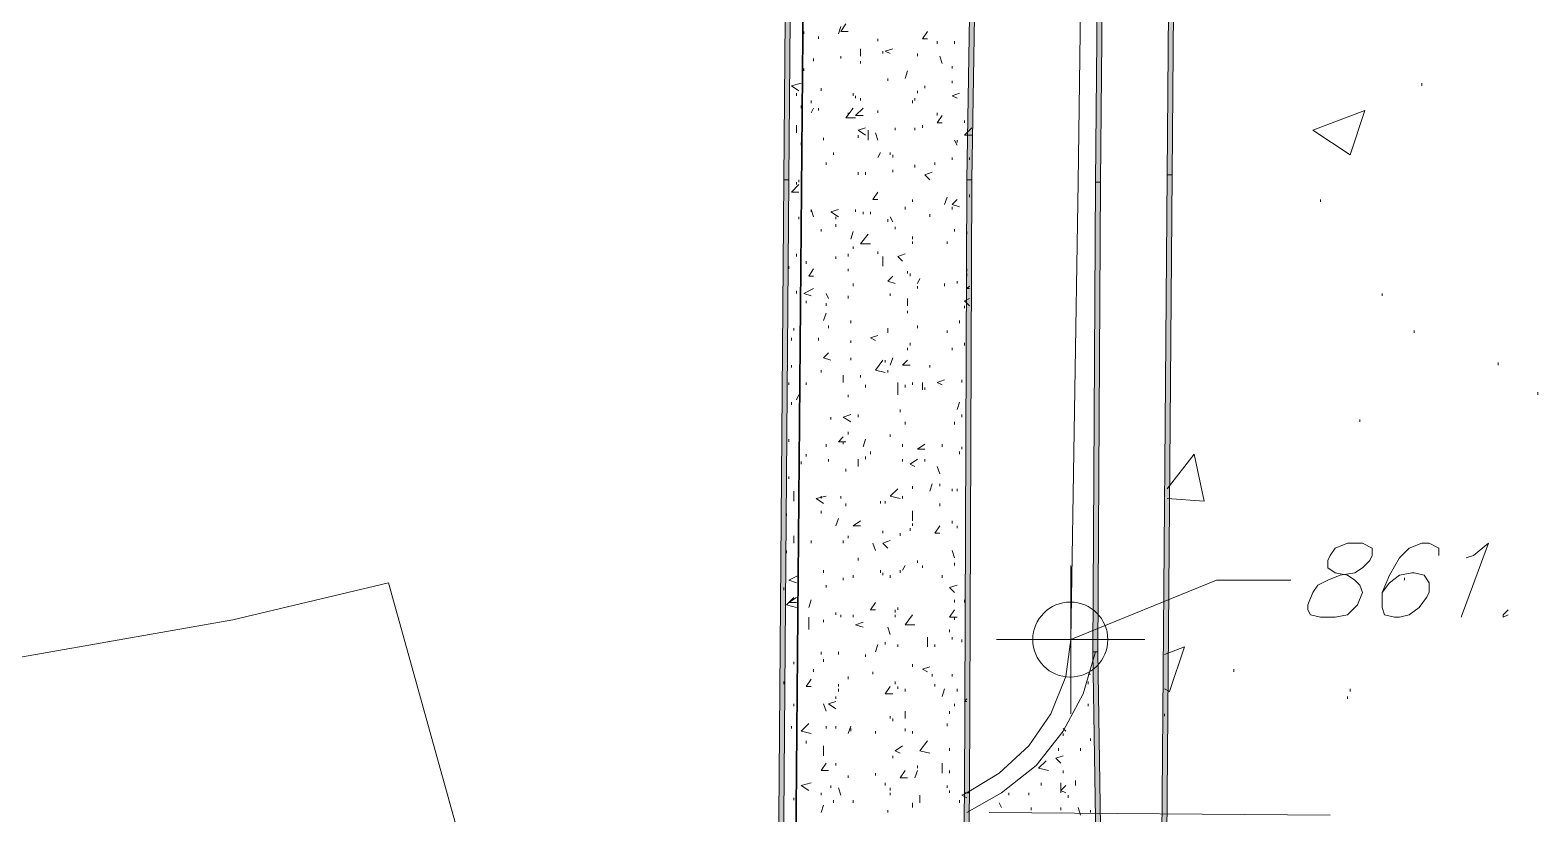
# Model space of a CAD drawing. Header units: inches. Extents: x 10 to 486, y 7 to 426.
# Drawn here: x 357.48 to 398.14, y 202.98 to 224.12 of the extents above; entities that cross this region are included whole.
import ezdxf

# ---------------------------------------------------------------- set-up
doc = ezdxf.new("R2010")
doc.units = ezdxf.units.IN
doc.header["$LTSCALE"] = 3
doc.header["$MEASUREMENT"] = 0
doc.layers.add('PDF_Geometry', color=7, linetype='Continuous', true_color=0x999999)
doc.layers.add('PDF_Solid Fills', color=7, linetype='Continuous')

msp = doc.modelspace()

# ---------------------------------------------------------------- hatches: boundary and pattern name
at = {"layer": 'PDF_Solid Fills', "true_color": 0x767676, "transparency": 33554559}
for points in [[(386.277, 220.017), (386.343, 220.017), (386.81, 270.017), (386.677, 270.017), (386.21, 220.017)], [(386.21, 207.35), (386.277, 207.35), (386.343, 220.017), (386.21, 220.017), (386.143, 207.35)], [(386.41, 194.417), (386.477, 194.417), (386.277, 207.35), (386.143, 207.35), (386.343, 194.417)]]:
    msp.add_hatch(color=8, dxfattribs=at).paths.add_polyline_path(points)

# ---------------------------------------------------------------- linework, layer by layer
at = {"layer": 'PDF_Geometry', "color": 7, "lineweight": 35}
msp.add_lwpolyline([(152.877, 30.217), (376.677, 27.083), (379.477, 363.817), (346.277, 380.083), (56.61, 152.817)], close=True, dxfattribs=at)
at = {"layer": 'PDF_Geometry', "color": 8, "lineweight": 13, "true_color": 0x767676}
for points in [[(382.743, 203.55), (383.61, 204.083), (384.41, 204.817), (385.01, 205.683), (385.41, 206.683), (385.543, 207.683), (385.743, 220.017), (386.077, 244.883), (386.143, 271.15), (386.477, 295.083), (386.543, 320.217), (386.677, 344.883), (386.81, 364.817), (386.743, 366.083), (386.477, 367.283), (386.077, 368.417), (385.543, 369.283), (384.81, 370.15), (384.01, 370.817), (383.143, 371.35), (382.61, 371.683), (381.21, 372.283), (379.477, 372.617)], [(382.743, 203.017), (383.677, 203.55), (384.61, 204.283), (385.343, 205.217), (385.877, 206.217), (386.21, 207.35)]]:
    msp.add_lwpolyline(points, dxfattribs=at)
at = {"layer": 'PDF_Geometry', "color": 8, "lineweight": 5, "true_color": 0x767676}
for points in [[(386.277, 220.017), (386.343, 220.017), (386.81, 270.017), (386.677, 270.017), (386.21, 220.017)], [(388.143, 220.217), (388.277, 220.217), (388.477, 244.683), (388.343, 244.683)], [(386.21, 207.35), (386.277, 207.35), (386.343, 220.017), (386.21, 220.017), (386.143, 207.35)], [(387.743, 169.95), (387.877, 169.95), (388.277, 220.217), (388.143, 220.217)], [(386.41, 194.417), (386.477, 194.417), (386.277, 207.35), (386.143, 207.35), (386.343, 194.417)]]:
    msp.add_lwpolyline(points, close=True, dxfattribs=at)
at = {"layer": 'PDF_Geometry', "lineweight": 5}
for points in [[(377.81, 220.083), (377.943, 220.083), (378.143, 245.083), (378.01, 245.083)], [(382.743, 220.083), (382.877, 220.083), (383.277, 244.883), (383.143, 244.883)], [(377.61, 194.883), (377.743, 194.883), (377.943, 220.083), (377.81, 220.083)], [(382.677, 203.55), (382.81, 203.55), (382.877, 220.083), (382.743, 220.083)], [(382.543, 194.883), (382.677, 194.883), (382.81, 203.55), (382.677, 203.55)]]:
    msp.add_lwpolyline(points, close=True, dxfattribs=at)
at = {"layer": 'PDF_Geometry', "lineweight": 13}
for points in [[(378.343, 224.083), (378.343, 224.017)], [(379.277, 224.017), (379.343, 224.217)], [(379.543, 224.083), (379.343, 224.083), (379.477, 224.283)], [(381.677, 223.883), (381.543, 223.883), (381.677, 224.083)], [(378.743, 223.95), (378.743, 223.883)], [(380.343, 223.883), (380.343, 223.817)], [(381.943, 223.817), (381.943, 223.75)], [(382.41, 223.817), (382.41, 223.75)], [(378.61, 223.35), (378.61, 223.283)], [(379.343, 223.417), (379.343, 223.35)], [(379.877, 223.417), (379.877, 223.617)], [(379.877, 223.283), (379.877, 223.217)], [(380.477, 223.55), (380.477, 223.483)], [(380.677, 223.483), (380.543, 223.55), (380.743, 223.617)], [(381.41, 223.483), (381.41, 223.417)], [(382.077, 223.217), (382.01, 223.417)], [(378.343, 223.083), (378.343, 223.017)], [(381.077, 222.817), (381.143, 223.017)], [(382.343, 223.15), (382.343, 223.083)], [(378.21, 222.483), (378.01, 222.617), (378.277, 222.683)], [(378.81, 222.55), (378.81, 222.483)], [(380.61, 222.817), (380.61, 222.75)], [(381.41, 222.483), (381.41, 222.417)], [(381.61, 222.617), (381.61, 222.55)], [(382.343, 222.75), (382.343, 222.683)], [(395.01, 222.683), (395.01, 222.617)], [(378.143, 222.417), (378.143, 222.35)], [(378.277, 222.083), (378.277, 222.017)], [(378.543, 222.217), (378.543, 222.15)], [(379.677, 222.417), (379.677, 222.35)], [(379.743, 222.35), (379.743, 222.283)], [(379.877, 222.283), (379.877, 222.217)], [(381.277, 222.217), (381.277, 222.15)], [(381.343, 222.283), (381.343, 222.217)], [(382.477, 222.283), (382.343, 222.35), (382.543, 222.417)], [(378.543, 221.883), (378.61, 222.017)], [(378.743, 222.017), (378.743, 221.95)], [(379.743, 221.75), (379.477, 221.75), (379.677, 222.017)], [(379.543, 221.883), (379.543, 221.817)], [(379.943, 221.817), (379.743, 221.817), (379.943, 222.017)], [(380.343, 221.95), (380.343, 221.883)], [(381.943, 221.883), (381.943, 221.817)], [(382.077, 221.617), (381.943, 221.617), (382.077, 221.817)], [(382.677, 221.683), (382.677, 221.617)], [(378.143, 221.35), (378.143, 221.55)], [(380.01, 221.283), (379.81, 221.417), (380.01, 221.483)], [(379.81, 221.283), (379.81, 221.217)], [(380.077, 221.15), (380.077, 221.417)], [(380.343, 221.15), (380.277, 221.35)], [(380.81, 221.483), (380.81, 221.417)], [(381.343, 221.483), (381.343, 221.417)], [(381.543, 221.55), (381.543, 221.483)], [(382.877, 221.283), (382.677, 221.283), (382.877, 221.483)], [(378.277, 221.083), (378.277, 221.017)], [(378.877, 221.217), (378.877, 221.15)], [(382.477, 221.017), (382.41, 221.15)], [(382.477, 221.15), (382.477, 221.083)], [(378.943, 220.55), (378.943, 220.483)], [(379.143, 220.817), (379.143, 220.75)], [(380.343, 220.683), (380.41, 220.817)], [(380.677, 220.817), (380.677, 220.75)], [(380.743, 220.75), (380.743, 220.683)], [(381.343, 220.483), (381.343, 220.417)], [(381.877, 220.55), (381.877, 220.483)], [(382.343, 220.683), (382.343, 220.617)], [(382.81, 220.683), (382.81, 220.617)], [(378.143, 220.017), (378.143, 219.95)], [(378.21, 220.083), (378.21, 220.017)], [(379.81, 220.283), (379.81, 220.217)], [(380.01, 220.283), (380.01, 220.217)], [(380.743, 220.35), (380.743, 220.283)], [(381.743, 220.083), (381.61, 220.217), (381.81, 220.283)], [(378.21, 219.75), (378.01, 219.75), (378.21, 219.95)], [(380.343, 219.55), (380.21, 219.55), (380.343, 219.75)], [(382.143, 219.417), (382.21, 219.617)], [(382.81, 219.683), (382.81, 219.617)], [(378.61, 219.083), (378.543, 219.283), (378.543, 219.217)], [(379.277, 219.083), (379.077, 219.217), (379.277, 219.283)], [(379.743, 219.283), (379.743, 219.217)], [(379.943, 219.217), (379.943, 219.15)], [(380.143, 219.217), (380.143, 219.15)], [(381.077, 219.35), (381.077, 219.283)], [(381.277, 219.55), (381.277, 219.483)], [(382.543, 219.35), (382.343, 219.417), (382.477, 219.55)], [(382.343, 219.35), (382.343, 219.283)], [(392.277, 219.55), (392.277, 219.483)], [(378.21, 219.083), (378.21, 219.017)], [(379.21, 219.083), (379.21, 219.017)], [(379.21, 218.883), (379.21, 218.817)], [(380.61, 219.017), (380.61, 218.95)], [(380.743, 218.95), (380.677, 219.083)], [(380.81, 218.817), (380.81, 218.75)], [(381.743, 219.15), (381.743, 219.083)], [(378.81, 218.75), (378.81, 218.683)], [(379.61, 218.483), (379.677, 218.683)], [(380.143, 218.35), (379.877, 218.35), (380.077, 218.617)], [(381.277, 218.55), (381.277, 218.483)], [(381.277, 218.417), (381.277, 218.35)], [(382.21, 218.417), (382.21, 218.35)], [(382.41, 218.75), (382.41, 218.683)], [(382.743, 218.683), (382.743, 218.617)], [(378.143, 218.083), (378.143, 218.017)], [(379.21, 218.017), (379.21, 217.95)], [(379.543, 218.083), (379.543, 218.017)], [(379.677, 218.283), (379.677, 218.217)], [(380.343, 218.15), (380.343, 218.083)], [(380.477, 217.75), (380.477, 218.017)], [(381.01, 217.883), (380.877, 218.017), (381.077, 218.083)], [(377.943, 217.75), (377.943, 217.683)], [(378.41, 217.883), (378.41, 217.817)], [(378.61, 217.483), (378.477, 217.483), (378.61, 217.683)], [(379.543, 217.683), (379.543, 217.617)], [(381.143, 217.617), (381.143, 217.55)], [(382.743, 217.683), (382.743, 217.617)], [(379.677, 217.283), (379.677, 217.217)], [(380.81, 217.283), (380.61, 217.35), (380.743, 217.483)], [(381.21, 217.55), (381.21, 217.483)], [(381.41, 217.283), (381.477, 217.417)], [(381.41, 217.217), (381.41, 217.15)], [(382.143, 217.283), (382.143, 217.217)], [(382.477, 217.35), (382.477, 217.283)], [(382.743, 217.55), (382.743, 217.483)], [(382.81, 217.15), (382.743, 217.15), (382.81, 217.217)], [(378.143, 217.083), (378.143, 217.017)], [(378.543, 216.95), (378.343, 217.017), (378.61, 217.15)], [(378.41, 216.817), (378.41, 216.75)], [(379.01, 216.883), (378.943, 217.017)], [(379.543, 216.95), (379.543, 216.883)], [(380.677, 217.017), (380.677, 216.95)], [(381.143, 216.683), (381.143, 216.883)], [(382.81, 216.683), (382.677, 216.817), (382.81, 216.883)], [(393.943, 217.017), (393.943, 216.95)], [(378.877, 216.283), (378.943, 216.483)], [(378.943, 216.75), (378.943, 216.683)], [(381.143, 216.55), (381.143, 216.483)], [(382.677, 216.683), (382.677, 216.617)], [(378.077, 216.083), (378.077, 216.017)], [(379.01, 216.15), (379.01, 216.083)], [(379.61, 216.283), (379.61, 216.217)], [(380.61, 216.083), (380.61, 216.017), (380.61, 215.95)], [(381.41, 216.15), (381.41, 216.083)], [(382.21, 216.017), (382.21, 215.95)], [(382.543, 216.283), (382.543, 216.217)], [(394.81, 216.017), (394.81, 215.95)], [(378.01, 215.817), (378.01, 215.75)], [(378.743, 215.817), (378.743, 215.75)], [(379.61, 215.75), (379.61, 215.683)], [(380.277, 215.75), (380.143, 215.817), (380.343, 215.883)], [(381.143, 215.55), (381.143, 215.483)], [(381.21, 215.683), (381.21, 215.617)], [(382.343, 215.55), (382.343, 215.483)], [(382.677, 215.683), (382.677, 215.617)], [(379.077, 215.217), (378.877, 215.283), (379.01, 215.417)], [(379.61, 215.283), (379.61, 215.217)], [(380.543, 214.883), (380.277, 214.95), (380.477, 215.217)], [(380.543, 215.217), (380.543, 215.15)], [(380.677, 215.083), (380.743, 215.283)], [(381.21, 215.083), (381.01, 215.083), (381.143, 215.217)], [(397.077, 215.15), (397.077, 215.083)], [(378.01, 215.083), (378.01, 215.017)], [(378.81, 214.95), (378.81, 214.883)], [(379.41, 214.617), (379.41, 214.817)], [(379.877, 214.817), (379.877, 214.75)], [(380.61, 214.95), (380.61, 214.883)], [(381.743, 215.083), (381.743, 215.017)], [(377.943, 214.617), (377.943, 214.55)], [(378.41, 214.617), (378.41, 214.55)], [(380.01, 214.55), (380.01, 214.483)], [(380.877, 214.283), (380.877, 214.617)], [(381.077, 214.55), (381.077, 214.483)], [(381.277, 214.617), (381.277, 214.55)], [(381.543, 214.417), (381.543, 214.617)], [(381.61, 214.483), (381.61, 214.417)], [(382.077, 214.55), (381.943, 214.617), (382.143, 214.683)], [(382.61, 214.683), (382.61, 214.617)], [(398.143, 214.35), (398.143, 214.283)], [(378.01, 214.083), (378.01, 214.017)], [(378.143, 214.15), (378.21, 214.283)], [(382.477, 213.883), (382.543, 214.083)], [(379.077, 213.683), (379.077, 213.617)], [(379.61, 213.55), (379.41, 213.683), (379.61, 213.75)], [(379.81, 213.75), (379.81, 213.683)], [(380.943, 213.883), (380.943, 213.817)], [(381.077, 213.55), (381.077, 213.483)], [(382.41, 213.55), (382.41, 213.483)], [(382.61, 213.75), (382.61, 213.683)], [(393.343, 213.617), (393.343, 213.55)], [(379.477, 213.017), (379.277, 213.017), (379.41, 213.15)], [(379.543, 213.283), (379.543, 213.217)], [(380.677, 213.217), (380.677, 213.15)], [(377.943, 213.083), (377.943, 213.017)], [(378.943, 212.95), (378.943, 212.883)], [(379.41, 213.017), (379.41, 212.95)], [(379.943, 212.883), (380.01, 213.083)], [(380.143, 212.75), (380.143, 212.683)], [(381.01, 212.95), (381.01, 212.883)], [(381.61, 212.817), (381.41, 212.817), (381.61, 212.95)], [(382.077, 212.95), (382.077, 212.883)], [(382.543, 212.75), (382.543, 212.683)], [(382.61, 212.883), (382.61, 212.817)], [(378.277, 212.483), (378.277, 212.417)], [(378.41, 212.683), (378.41, 212.617)], [(379.01, 212.55), (379.01, 212.483)], [(379.477, 212.283), (379.477, 212.217)], [(379.81, 212.35), (379.81, 212.55)], [(380.01, 212.617), (380.01, 212.55)], [(381.01, 212.55), (381.01, 212.483)], [(381.343, 212.35), (381.21, 212.417), (381.41, 212.55)], [(381.61, 212.55), (381.61, 212.483)], [(382.01, 212.15), (381.943, 212.35)], [(388.143, 211.75), (388.877, 212.683), (389.143, 211.417), (388.143, 211.483)], [(377.943, 212.083), (377.943, 212.017)], [(381.743, 211.683), (381.81, 211.883)], [(382.01, 211.883), (382.01, 211.817)], [(378.077, 211.417), (378.077, 211.683)], [(378.877, 211.35), (378.677, 211.483), (378.943, 211.55)], [(378.81, 211.55), (378.81, 211.483)], [(379.343, 211.55), (379.343, 211.483)], [(380.943, 211.483), (380.677, 211.55), (380.877, 211.75)], [(381.01, 211.55), (381.01, 211.483)], [(381.277, 211.817), (381.277, 211.75)], [(382.343, 211.75), (382.343, 211.683)], [(382.477, 211.75), (382.477, 211.683)], [(377.877, 211.083), (377.877, 211.017)], [(378.21, 211.417), (378.21, 211.35)], [(378.81, 211.15), (378.81, 211.083)], [(379.477, 211.35), (379.477, 211.283)], [(380.41, 211.417), (380.41, 211.35)], [(380.543, 211.417), (380.543, 211.35)], [(381.277, 210.883), (381.277, 211.15)], [(382.01, 211.35), (382.01, 211.283)], [(379.21, 210.75), (379.277, 210.95)], [(379.877, 210.75), (379.677, 210.75), (379.877, 210.883)], [(381.21, 210.683), (381.21, 210.617)], [(381.277, 210.817), (381.277, 210.75)], [(382.01, 210.55), (381.877, 210.55), (382.01, 210.75)], [(382.343, 210.883), (382.343, 210.817)], [(382.477, 210.75), (382.477, 210.683)], [(378.077, 210.283), (378.077, 210.483)], [(378.543, 210.35), (378.543, 210.283)], [(379.41, 210.35), (379.41, 210.283)], [(379.543, 210.483), (379.543, 210.417)], [(380.277, 210.083), (380.21, 210.283)], [(380.477, 210.617), (380.477, 210.55)], [(380.61, 210.15), (380.477, 210.283), (380.677, 210.35)], [(380.943, 210.55), (380.943, 210.483)], [(377.877, 210.083), (377.877, 210.017)], [(378.21, 210.017), (378.21, 209.95)], [(379.81, 209.883), (379.81, 209.817)], [(382.41, 209.883), (382.343, 210.083)], [(378.877, 209.55), (378.877, 209.483)], [(380.41, 209.55), (380.41, 209.483)], [(380.477, 209.483), (380.477, 209.417)], [(380.943, 209.55), (380.943, 209.483)], [(381.01, 209.55), (381.077, 209.683)], [(381.41, 209.817), (381.41, 209.75)], [(381.543, 209.683), (381.543, 209.617)], [(349.21, 170.083), (349.143, 185.617), (348.943, 186.617), (348.943, 187.617), (349.21, 188.617), (349.677, 189.55), (350.343, 190.283), (351.077, 190.883), (351.877, 191.283), (352.743, 191.483), (353.677, 191.483), (361.277, 193.083), (369.143, 196.083), (370.477, 196.617), (369.81, 199.617), (367.143, 209.217), (362.943, 208.217), (346.277, 205.283), (342.143, 203.483), (334.81, 199.417), (334.41, 182.15)], [(377.81, 209.083), (377.81, 209.017)], [(378.143, 209.217), (377.943, 209.283), (378.21, 209.417)], [(378.943, 209.15), (378.943, 209.083)], [(379.41, 209.35), (379.41, 209.283)], [(379.677, 209.417), (379.677, 209.35)], [(380.677, 209.417), (380.677, 209.35)], [(382.077, 209.417), (382.077, 209.35)], [(382.41, 208.95), (382.277, 209.083), (382.477, 209.15)], [(394.543, 209.35), (394.543, 209.283)], [(378.143, 208.55), (377.877, 208.617), (378.077, 208.817)], [(378.143, 208.683), (377.943, 208.683), (378.143, 208.817)], [(378.477, 208.55), (378.543, 208.75)], [(380.277, 208.483), (380.143, 208.483), (380.277, 208.683)], [(382.41, 208.75), (382.41, 208.683)], [(382.677, 208.75), (382.677, 208.683)], [(378.477, 207.95), (378.477, 208.283)], [(378.477, 208.017), (378.477, 208.217)], [(378.877, 208.217), (378.877, 208.15)], [(379.21, 208.417), (379.21, 208.35)], [(379.343, 208.35), (379.343, 208.283)], [(379.677, 208.35), (379.677, 208.283)], [(380.81, 208.483), (380.81, 208.417)], [(380.81, 208.35), (380.81, 208.283)], [(380.877, 208.55), (380.877, 208.483)], [(381.343, 208.083), (381.077, 208.083), (381.277, 208.35)], [(382.477, 208.283), (382.277, 208.283), (382.41, 208.483)], [(382.41, 208.283), (382.41, 208.217)], [(379.943, 208.017), (379.743, 208.083), (379.943, 208.15)], [(380.677, 207.817), (380.61, 208.017)], [(382.277, 207.95), (382.277, 207.883)], [(380.277, 207.35), (380.343, 207.55)], [(380.543, 207.617), (380.543, 207.55)], [(380.877, 207.55), (380.877, 207.483)], [(381.677, 207.483), (381.677, 207.75)], [(381.877, 207.55), (381.877, 207.483)], [(382.343, 207.75), (382.343, 207.683)], [(382.61, 207.683), (382.61, 207.617)], [(388.077, 207.283), (388.61, 207.483), (388.21, 206.283), (388.077, 206.35)], [(378.077, 207.083), (378.077, 207.017)], [(378.81, 207.35), (378.81, 207.283)], [(378.877, 207.15), (378.877, 207.083)], [(379.277, 207.35), (379.277, 207.283)], [(380.01, 207.283), (380.01, 207.217)], [(381.277, 207.017), (381.277, 206.95)], [(378.543, 206.417), (378.41, 206.417), (378.543, 206.617)], [(378.61, 206.883), (378.61, 206.817)], [(379.543, 206.683), (379.543, 206.617)], [(380.21, 206.817), (380.21, 206.75)], [(381.677, 206.817), (381.543, 206.883), (381.743, 206.95)], [(381.81, 206.75), (381.81, 206.683)], [(382.343, 206.75), (382.343, 206.683)], [(386.01, 206.75), (386.077, 206.75)], [(389.943, 206.883), (389.943, 206.817)], [(377.81, 206.483), (377.81, 206.55)], [(379.277, 206.483), (379.277, 206.417)], [(379.277, 206.35), (379.277, 206.283)], [(380.743, 206.217), (380.543, 206.217), (380.677, 206.417)], [(380.81, 206.55), (380.81, 206.483)], [(380.877, 206.417), (380.877, 206.35)], [(381.077, 206.35), (381.077, 206.283)], [(381.877, 206.483), (381.877, 206.417)], [(382.077, 206.15), (382.143, 206.35)], [(382.477, 206.35), (382.477, 206.283)], [(386.01, 206.55), (386.01, 206.483)], [(393.077, 206.35), (393.077, 206.283)], [(378.077, 205.95), (378.077, 205.883)], [(378.943, 205.75), (378.877, 205.95)], [(379.21, 205.817), (379.01, 205.95), (379.21, 206.017)], [(379.21, 206.15), (379.21, 206.083)], [(382.41, 205.95), (382.41, 205.883)], [(382.743, 206.017), (382.677, 206.017), (382.743, 206.083)], [(386.01, 205.95), (386.01, 205.883)], [(393.01, 206.15), (393.01, 206.083)], [(378.543, 205.15), (378.277, 205.217), (378.477, 205.417)], [(380.677, 205.617), (380.677, 205.55)], [(380.743, 205.55), (380.743, 205.483)], [(381.077, 205.55), (381.077, 205.75)], [(382.21, 205.417), (382.21, 205.35)], [(382.277, 205.75), (382.277, 205.683)], [(388.077, 205.683), (388.077, 205.617)], [(378.01, 205.35), (378.01, 205.283)], [(378.943, 205.35), (378.943, 205.283)], [(379.21, 205.35), (379.21, 205.283)], [(379.543, 205.15), (379.61, 205.35)], [(379.61, 205.283), (379.61, 205.217)], [(380.277, 205.217), (380.277, 205.15)], [(381.077, 205.283), (381.077, 205.217)], [(381.277, 205.217), (381.277, 205.15)], [(385.41, 205.217), (385.343, 205.283)], [(385.343, 205.15), (385.343, 205.083)], [(386.077, 205.017), (386.077, 204.95)], [(378.41, 204.95), (378.41, 204.883)], [(378.877, 204.55), (378.877, 204.817)], [(380.943, 204.617), (380.81, 204.683), (381.01, 204.817)], [(381.743, 204.617), (381.477, 204.683), (381.677, 204.95)], [(382.277, 204.75), (382.277, 204.683)], [(385.21, 204.75), (385.21, 204.683)], [(385.81, 204.75), (385.81, 204.683)], [(379.01, 204.15), (378.81, 204.15), (378.943, 204.35)], [(379.21, 204.35), (379.21, 204.283)], [(380.743, 204.55), (380.743, 204.483)], [(381.143, 203.95), (380.943, 203.95), (381.077, 204.15)], [(381.343, 203.95), (381.41, 204.15)], [(381.41, 204.283), (381.41, 204.217)], [(382.077, 204.083), (382.077, 204.35)], [(382.277, 204.15), (382.277, 204.083)], [(384.943, 204.15), (384.677, 204.217), (384.877, 204.417)], [(385.277, 204.35), (385.143, 204.483), (385.343, 204.55)], [(385.343, 204.15), (385.343, 204.083)], [(378.477, 203.617), (378.277, 203.75), (378.543, 203.817)], [(379.077, 203.75), (379.077, 203.683)], [(379.543, 204.017), (379.543, 203.95)], [(380.277, 204.083), (380.277, 204.017)], [(380.543, 203.817), (380.543, 203.75)], [(382.21, 203.75), (382.21, 203.683)], [(384.743, 203.817), (384.743, 203.75)], [(385.277, 203.55), (385.277, 203.817)], [(385.41, 203.55), (385.277, 203.617), (385.41, 203.75)], [(385.677, 203.75), (385.677, 203.883)], [(378.077, 203.417), (378.077, 203.35)], [(378.81, 203.55), (378.81, 203.483)], [(379.143, 203.35), (379.143, 203.283)], [(379.343, 203.483), (379.277, 203.683)], [(379.677, 203.35), (379.677, 203.283)], [(380.677, 203.683), (380.677, 203.617)], [(380.677, 203.55), (380.677, 203.483)], [(381.477, 203.283), (381.477, 203.483)], [(382.277, 203.617), (382.277, 203.55)], [(382.543, 203.35), (382.543, 203.283)], [(382.743, 203.417), (382.61, 203.483), (382.743, 203.55)], [(383.877, 203.55), (383.877, 203.483)], [(384.41, 203.55), (384.41, 203.483)], [(385.477, 203.483), (385.477, 203.417)], [(378.81, 203.017), (378.877, 203.217)], [(380.61, 203.083), (380.61, 203.017)], [(381.277, 203.283), (381.277, 203.217), (381.277, 203.15)], [(383.677, 203.15), (383.61, 203.283)], [(384.477, 203.15), (384.477, 203.083)], [(385.277, 203.15), (385.277, 203.083)], [(385.81, 202.95), (385.743, 203.15)], [(386.077, 203.083), (386.077, 203.017)]]:
    msp.add_lwpolyline(points, dxfattribs=at)
for points in [[(393.477, 221.95), (393.077, 220.75), (392.077, 221.417)], [(379.543, 214.217), (379.543, 214.283)], [(382.41, 209.683), (382.41, 209.75)]]:
    msp.add_lwpolyline(points, close=True, dxfattribs=at)
at = {"layer": 'PDF_Geometry', "lineweight": 5}
for points in [[(382.743, 220.083), (382.743, 220.083)], [(382.81, 203.55), (382.81, 203.55)]]:
    msp.add_lwpolyline(points, dxfattribs=at)
at = {"layer": 'PDF_Geometry', "color": 8, "lineweight": 5, "true_color": 0x767676}
for points in [[(386.21, 220.017), (386.21, 220.017)], [(386.143, 207.35), (386.143, 207.35)]]:
    msp.add_lwpolyline(points, dxfattribs=at)
at = {"layer": 'PDF_Geometry', "color": 7, "lineweight": 13}
msp.add_lwpolyline([(393.01, 210.283), (392.677, 210.15), (392.543, 209.95), (392.477, 209.817), (392.477, 209.617), (392.677, 209.483), (393.01, 209.417), (393.21, 209.283), (393.343, 209.15), (393.41, 208.95), (393.277, 208.617), (393.143, 208.483), (393.01, 208.35), (392.677, 208.283), (392.277, 208.283), (392.01, 208.35), (391.943, 208.483), (391.943, 208.617), (392.077, 208.95), (392.21, 209.15), (392.477, 209.283), (392.81, 209.417), (393.21, 209.483), (393.41, 209.617), (393.61, 209.817), (393.677, 209.95), (393.677, 210.15), (393.41, 210.283)], close=True, dxfattribs=at)
for points in [[(395.477, 209.95), (395.477, 210.15), (395.21, 210.283), (395.01, 210.283), (394.677, 210.15), (394.41, 209.883), (394.143, 209.417), (393.943, 208.95), (393.943, 208.55), (394.01, 208.35), (394.277, 208.283), (394.41, 208.283), (394.677, 208.35), (394.943, 208.55), (395.143, 208.817), (395.21, 208.95), (395.21, 209.217), (395.077, 209.417), (394.81, 209.483), (394.743, 209.483), (394.41, 209.417), (394.143, 209.217), (393.943, 208.95)], [(396.21, 209.883), (396.41, 209.95), (396.81, 210.283), (396.077, 208.283)], [(385.543, 205.683), (385.543, 209.683)], [(385.543, 207.683), (389.477, 209.283), (391.477, 209.283)], [(397.343, 208.483), (397.21, 208.35), (397.21, 208.283), (397.343, 208.35)], [(383.543, 207.683), (387.543, 207.683)], [(383.343, 203.017), (392.543, 202.95)]]:
    msp.add_lwpolyline(points, dxfattribs=at)
msp.add_circle((385.532, 207.683), 1.012, dxfattribs=at)
at = {"layer": 'PDF_Solid Fills', "color": 253, "lineweight": 5, "true_color": 0x999999, "transparency": 33554559}
for points in [[(377.81, 220.083), (377.943, 220.083), (378.01, 245.083), (378.143, 245.083)], [(382.743, 220.083), (382.877, 220.083), (383.143, 244.883), (383.277, 244.883)], [(377.61, 194.883), (377.743, 194.883), (377.81, 220.083), (377.943, 220.083)], [(382.677, 203.55), (382.81, 203.55), (382.743, 220.083), (382.877, 220.083)], [(382.543, 194.883), (382.677, 194.883), (382.677, 203.55), (382.81, 203.55)]]:
    msp.add_solid(points, dxfattribs=at)
at = {"layer": 'PDF_Solid Fills', "color": 8, "lineweight": 5, "true_color": 0x767676, "transparency": 33554559}
for points in [[(388.143, 220.217), (388.277, 220.217), (388.343, 244.683), (388.477, 244.683)], [(387.743, 169.95), (387.877, 169.95), (388.143, 220.217), (388.277, 220.217)]]:
    msp.add_solid(points, dxfattribs=at)

doc.saveas('drawing.dxf')
